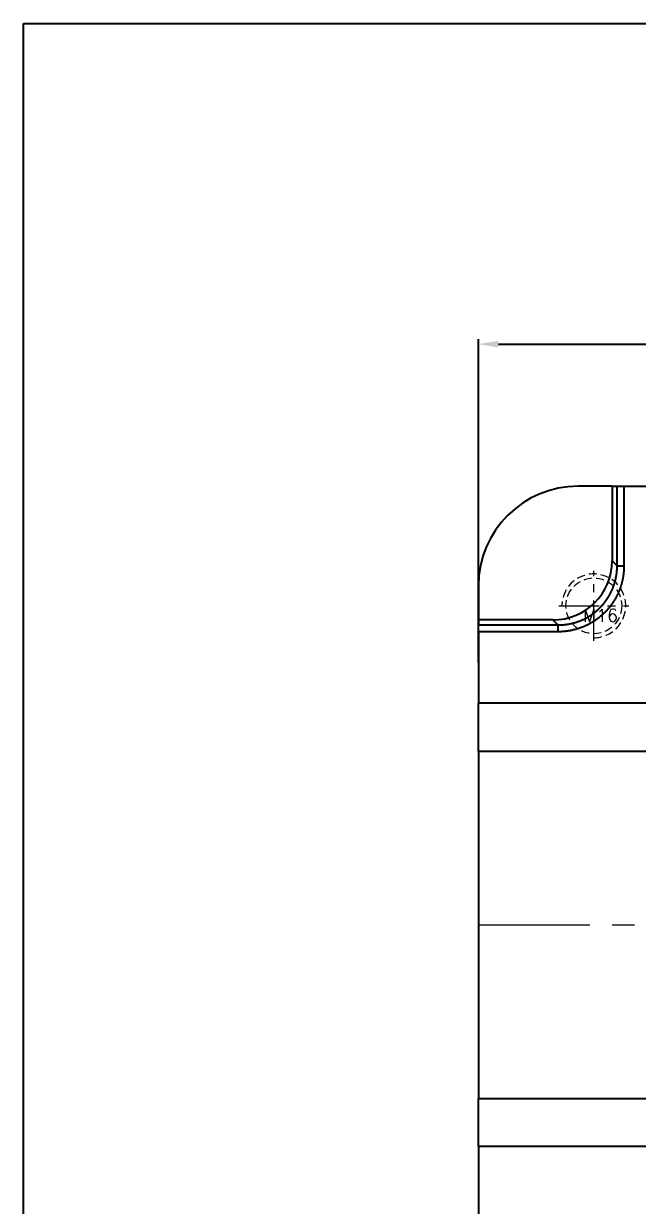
# Model space of a CAD drawing. Header units: millimetres. Extents: x 2519 to 3162, y 2051 to 2506.
# Drawn here: x 2519.4 to 2673.3, y 2209.2 to 2505.6 of the extents above; entities that cross this region are included whole.
import ezdxf

# ---------------------------------------------------------------- set-up
doc = ezdxf.new("R2010")
doc.units = ezdxf.units.MM
doc.linetypes.add('CENTER', pattern=[50.8, 31.75, -6.35, 6.35, -6.35])
doc.linetypes.add('HIDDEN', pattern=[9.525, 6.35, -3.175])
doc.layers.add('20', color=7, linetype='Continuous', true_color=0xffffff)
for name, color, linetype, lineweight in [('dim', 82, 'Continuous', 9), ('insert', 85, 'Continuous', 20), ('screw', 33, 'Continuous', 13)]:
    doc.layers.add(name, color=color, linetype=linetype, lineweight=lineweight)
doc.styles.add('Capful-A', font='')
doc.styles.add('TXT', font='txt.shx', dxfattribs={"bigfont": 'gbcbig.shx'})
doc.styles.get('Capful-A').set_extended_font_data('Microsoft YaHei')
doc.dimstyles.new('Capful-A-2.5', dxfattribs={"dimscale": 2.5, "dimtxt": 2.5, "dimasz": 2.5, "dimexe": 1.5, "dimexo": 1, "dimgap": 1.5, "dimtad": 0, "dimdsep": 46, "dimtxsty": 'Capful-A', "dimcen": 0, "dimclrt": 2, "dimazin": 2, "dimtfac": 1, "dimtmove": 0, "dimatfit": 3, "dimfxl": 0, "dimtolj": 1, "dimtzin": 0, "dimarcsym": 0})

# ---------------------------------------------------------------- blocks, each defined once
blk = doc.blocks.new('screw_m16_g')
at = {"layer": 'screw', "color": 1, "linetype": 'CENTER', "lineweight": 18, "ltscale": 0.32}
for p, q in [((0, -8.8), (0, 8.8)), ((-8.8, 0), (8.8, 0))]:
    blk.add_line(p, q, dxfattribs=at)
at = {"layer": 'screw', "color": 33, "linetype": 'HIDDEN', "lineweight": 18, "ltscale": 0.32}
blk.add_circle((0, 0), 7, dxfattribs=at)
at = {"layer": 'screw', "color": 92, "linetype": 'HIDDEN', "lineweight": 18, "ltscale": 0.32}
blk.add_arc((0, 0), 8, 270, 180, dxfattribs=at)
at = {"layer": 'screw', "color": 6, "lineweight": 18, "style": 'TXT'}
blk.add_text('M16', height=3.2, dxfattribs=at).set_placement((-2.72, -4))
blk = doc.blocks.new('*D199')
at = {"layer": 'Defpoints', "color": 0, "transparency": 16777216}
for p in [(2633.41, 2425.2), (2993.41, 2360.29), (2633.41, 2344.08)]:
    blk.add_point(p, dxfattribs=at)
at = {"layer": 'dim', "color": 0, "lineweight": -2, "transparency": 16777216}
for p, q in [((2633.41, 2345.33), (2633.41, 2426.45)), ((2638.41, 2425.2), (2805.36, 2425.2)), ((2988.41, 2425.2), (2821.47, 2425.2)), ((2993.41, 2361.54), (2993.41, 2426.45))]:
    blk.add_line(p, q, dxfattribs=at)
at = {"layer": 'dim', "color": 0, "transparency": 16777216}
for points in [[(2638.41, 2426.03), (2638.41, 2424.36), (2633.41, 2425.2)], [(2988.41, 2426.03), (2988.41, 2424.36), (2993.41, 2425.2)]]:
    blk.add_solid(points, dxfattribs=at)
at = {"layer": 'dim', "color": 2, "transparency": 16777216, "insert": (2813.41, 2425.2), "char_height": 6.25, "attachment_point": 5, "style": 'Capful-A', "bg_fill": 3, "box_fill_scale": 1.1, "bg_fill_color": 256, "bg_fill_true_color": 13158600, "bg_fill_transparency": 0}
blk.add_mtext('\\A1;360', dxfattribs=at)
blk = doc.blocks.new('TK')
for p, q in [((0, 0), (0, 294)), ((0, 294), (415.8, 294))]:
    blk.add_line(p, q)

msp = doc.modelspace()

# ---------------------------------------------------------------- linework, layer by layer
at = {"layer": '20', "color": 7, "linetype": 'Continuous'}
for p, q in [((2666.938, 2389.55), (2658.414, 2389.55)), ((2666.938, 2389.55), (2668.205, 2389.55)), ((2666.938, 2389.55), (2666.938, 2370.88)), ((2668.205, 2389.55), (2669.914, 2389.55)), ((2668.205, 2369.613), (2668.205, 2389.55)), ((2669.914, 2389.55), (2711.39, 2389.55)), ((2669.914, 2389.55), (2669.914, 2369.613)), ((2666.938, 2370.88), (2668.205, 2369.613)), ((2633.414, 2364.55), (2633.414, 2356.026)), ((2633.414, 2356.026), (2633.414, 2354.759)), ((2652.084, 2356.026), (2633.414, 2356.026)), ((2633.414, 2353.05), (2633.414, 2354.759)), ((2633.414, 2354.759), (2653.351, 2354.759)), ((2653.351, 2354.759), (2652.084, 2356.026)), ((2633.414, 2353.05), (2633.414, 2335.115)), ((2653.351, 2353.05), (2633.414, 2353.05)), ((2689.39, 2335.115), (2633.414, 2335.115)), ((2633.414, 2323.115), (2633.414, 2335.115)), ((2633.414, 2323.115), (2680.39, 2323.115)), ((2633.414, 2323.115), (2633.414, 2235.986)), ((2633.414, 2235.986), (2680.39, 2235.986)), ((2633.414, 2223.986), (2633.414, 2235.986)), ((2689.39, 2223.986), (2633.414, 2223.986)), ((2633.414, 2223.986), (2633.414, 2206.05))]:
    msp.add_line(p, q, dxfattribs=at)
msp.add_arc((2658.414, 2364.55), 25, 90, 180, dxfattribs=at)
msp.add_ellipse((2651.791, 2371.173), major_axis=(10.814, -10.814), ratio=0.9808148, start_param=5.5074723, end_param=7.0588983, dxfattribs=at)
for points, degree, knots in [([(2653.351, 2354.759), (2653.372, 2354.759), (2653.415, 2354.759), (2653.479, 2354.759), (2653.542, 2354.76), (2653.606, 2354.76), (2653.669, 2354.761), (2653.733, 2354.763), (2653.796, 2354.764), (2653.86, 2354.766), (2653.923, 2354.768), (2653.986, 2354.771), (2654.05, 2354.773), (2654.113, 2354.776), (2654.176, 2354.779), (2654.239, 2354.783), (2654.302, 2354.787), (2654.364, 2354.791), (2654.427, 2354.795), (2654.49, 2354.799), (2654.552, 2354.804), (2654.615, 2354.809), (2654.677, 2354.814), (2654.74, 2354.82), (2654.802, 2354.825), (2654.864, 2354.831), (2654.926, 2354.838), (2654.988, 2354.844), (2655.05, 2354.851), (2655.112, 2354.858), (2655.174, 2354.865), (2655.236, 2354.873), (2655.297, 2354.88), (2655.359, 2354.888), (2655.42, 2354.896), (2655.481, 2354.905), (2655.542, 2354.914), (2655.604, 2354.923), (2655.665, 2354.932), (2655.726, 2354.941), (2655.786, 2354.951), (2655.847, 2354.961), (2655.908, 2354.971), (2655.968, 2354.981), (2656.029, 2354.992), (2656.089, 2355.003), (2656.149, 2355.014), (2656.209, 2355.025), (2656.269, 2355.037), (2656.329, 2355.049), (2656.389, 2355.061), (2656.449, 2355.073), (2656.508, 2355.086), (2656.568, 2355.098), (2656.627, 2355.111), (2656.687, 2355.125), (2656.746, 2355.138), (2656.805, 2355.152), (2656.864, 2355.165), (2656.923, 2355.18), (2656.981, 2355.194), (2657.04, 2355.208), (2657.098, 2355.223), (2657.157, 2355.238), (2657.215, 2355.253), (2657.273, 2355.269), (2657.331, 2355.285), (2657.389, 2355.3), (2657.447, 2355.317), (2657.504, 2355.333), (2657.562, 2355.349), (2657.619, 2355.366), (2657.677, 2355.383), (2657.734, 2355.4), (2657.791, 2355.418), (2657.848, 2355.435), (2657.905, 2355.453), (2657.961, 2355.471), (2658.018, 2355.489), (2658.074, 2355.508), (2658.13, 2355.526), (2658.187, 2355.545), (2658.243, 2355.564), (2658.298, 2355.583), (2658.354, 2355.603), (2658.41, 2355.623), (2658.465, 2355.642), (2658.521, 2355.662), (2658.576, 2355.683), (2658.631, 2355.703), (2658.686, 2355.724), (2658.741, 2355.745), (2658.796, 2355.766), (2658.85, 2355.787), (2658.905, 2355.808), (2658.959, 2355.83), (2659.013, 2355.852), (2659.275, 2355.959), (2659.74, 2356.163), (2660.393, 2356.489), (2661.027, 2356.846), (2661.643, 2357.234), (2662.239, 2357.653), (2662.814, 2358.101), (2663.364, 2358.575), (2663.889, 2359.074), (2664.389, 2359.6), (2664.863, 2360.15), (2665.311, 2360.725), (2665.729, 2361.321), (2666.117, 2361.937), (2666.474, 2362.571), (2666.801, 2363.224), (2667.011, 2363.703), (2667.13, 2363.995), (2667.169, 2364.093), (2667.207, 2364.192), (2667.245, 2364.291), (2667.282, 2364.391), (2667.319, 2364.491), (2667.355, 2364.592), (2667.39, 2364.693), (2667.425, 2364.794), (2667.458, 2364.896), (2667.492, 2364.998), (2667.524, 2365.101), (2667.556, 2365.204), (2667.587, 2365.308), (2667.617, 2365.412), (2667.647, 2365.516), (2667.676, 2365.621), (2667.704, 2365.726), (2667.732, 2365.831), (2667.759, 2365.937), (2667.785, 2366.044), (2667.81, 2366.15), (2667.835, 2366.257), (2667.859, 2366.365), (2667.882, 2366.472), (2667.904, 2366.58), (2667.926, 2366.689), (2667.947, 2366.798), (2667.967, 2366.907), (2667.986, 2367.016), (2668.005, 2367.126), (2668.022, 2367.236), (2668.039, 2367.346), (2668.055, 2367.457), (2668.071, 2367.568), (2668.085, 2367.68), (2668.099, 2367.791), (2668.112, 2367.903), (2668.124, 2368.015), (2668.135, 2368.128), (2668.146, 2368.241), (2668.155, 2368.354), (2668.164, 2368.467), (2668.172, 2368.58), (2668.179, 2368.694), (2668.186, 2368.808), (2668.191, 2368.923), (2668.195, 2369.037), (2668.199, 2369.152), (2668.202, 2369.267), (2668.204, 2369.382), (2668.205, 2369.497), (2668.205, 2369.574), (2668.205, 2369.613)], 3, [0, 0, 0, 0, 0.0027315, 0.0054605, 0.008187, 0.0109109, 0.0136322, 0.016351, 0.0190673, 0.021781, 0.0244922, 0.0272009, 0.029907, 0.0326106, 0.0353116, 0.0380101, 0.0407061, 0.0433996, 0.0460905, 0.0487789, 0.0514648, 0.0541481, 0.0568289, 0.0595072, 0.062183, 0.0648563, 0.067527, 0.0701952, 0.0728609, 0.0755241, 0.0781848, 0.080843, 0.0834986, 0.0861518, 0.0888024, 0.0914506, 0.0940962, 0.0967393, 0.0993799, 0.1020181, 0.1046537, 0.1072868, 0.1099174, 0.1125456, 0.1151712, 0.1177944, 0.120415, 0.1230332, 0.1256488, 0.128262, 0.1308727, 0.133481, 0.1360867, 0.1386899, 0.1412907, 0.143889, 0.1464848, 0.1490782, 0.151669, 0.1542574, 0.1568433, 0.1594268, 0.1620078, 0.1645863, 0.1671623, 0.1697359, 0.172307, 0.1748757, 0.1774419, 0.1800056, 0.1825669, 0.1851258, 0.1876821, 0.1902361, 0.1927875, 0.1953365, 0.1978831, 0.2004272, 0.2029689, 0.2055082, 0.208045, 0.2105793, 0.2131112, 0.2156407, 0.2181678, 0.2206924, 0.2232145, 0.2257343, 0.2282516, 0.2307665, 0.2332789, 0.235789, 0.2382966, 0.2408018, 0.2433046, 0.2458049, 0.2483028, 0.2507984, 0.2821621, 0.3133997, 0.3445144, 0.3755095, 0.4067887, 0.4379612, 0.4690305, 0.5000002, 0.5309683, 0.5620371, 0.5932101, 0.6244909, 0.6554844, 0.6865986, 0.7178367, 0.749202, 0.7537239, 0.7582537, 0.7627914, 0.7673371, 0.7718908, 0.7764524, 0.781022, 0.7855996, 0.7901852, 0.7947788, 0.7993804, 0.8039901, 0.8086077, 0.8132334, 0.8178672, 0.822509, 0.8271589, 0.8318169, 0.836483, 0.8411571, 0.8458394, 0.8505297, 0.8552282, 0.8599349, 0.8646496, 0.8693725, 0.8741036, 0.8788428, 0.8835902, 0.8883458, 0.8931096, 0.8978815, 0.9026617, 0.9074501, 0.9122467, 0.9170515, 0.9218645, 0.9266858, 0.9315154, 0.9363532, 0.9411993, 0.9460537, 0.9509163, 0.9557873, 0.9606665, 0.965554, 0.9704499, 0.9753541, 0.9802666, 0.9851874, 0.9901166, 0.9950541, 1, 1, 1, 1]), ([(2669.914, 2369.613), (2669.915, 2367.977), (2669.597, 2366.365), (2669.279, 2364.756), (2668.659, 2363.251), (2668.04, 2361.747), (2666.229, 2359.029), (2663.935, 2356.735), (2661.218, 2354.924), (2658.209, 2353.685), (2654.988, 2353.049), (2653.351, 2353.05)], 2, [0, 0, 0, 0.125, 0.125, 0.25, 0.25, 0.375, 0.5, 0.625, 0.75, 0.875, 1, 1, 1])]:
    msp.add_open_spline(points, degree=degree, knots=knots, dxfattribs=at)
for points in [[(2668.205, 2369.613), (2669.914, 2369.613)], [(2653.351, 2354.759), (2653.351, 2353.05)]]:
    msp.add_open_spline(points, degree=1, dxfattribs=at)
at = {"layer": 'insert', "color": 1, "linetype": 'CENTER', "ltscale": 0.88}
msp.add_line((2633.414, 2279.55), (2993.414, 2279.55), dxfattribs=at)

# ---------------------------------------------------------------- block references
at = {"layer": 'screw', "lineweight": 18}
msp.add_blockref('screw_m16_g', (2662.358, 2359.565), dxfattribs=at)

# ---------------------------------------------------------------- next in the draw order: dimensions: what is measured, and where the dimension line sits
at = {"layer": 'dim'}
dim = msp.add_linear_dim(base=(2633.414, 2425.197), p1=(2993.414, 2360.288), p2=(2633.414, 2344.082), dimstyle='Capful-A-2.5', override={"dimasz": 2, "dimexe": 0.49975, "dimexo": 0.49975, "dimgap": 0.49975}, dxfattribs=at)
dim.commit()
dim.dimension.update_dxf_attribs({"geometry": '*D199', "text_midpoint": (2813.414, 2425.197)})

# ---------------------------------------------------------------- next in the draw order: block references
at = {"xscale": 1.54644253045498, "yscale": 1.54644253045498, "zscale": 1.54644253045498}
msp.add_blockref('TK', (2519.369, 2050.921), dxfattribs=at)

doc.saveas('drawing.dxf')
